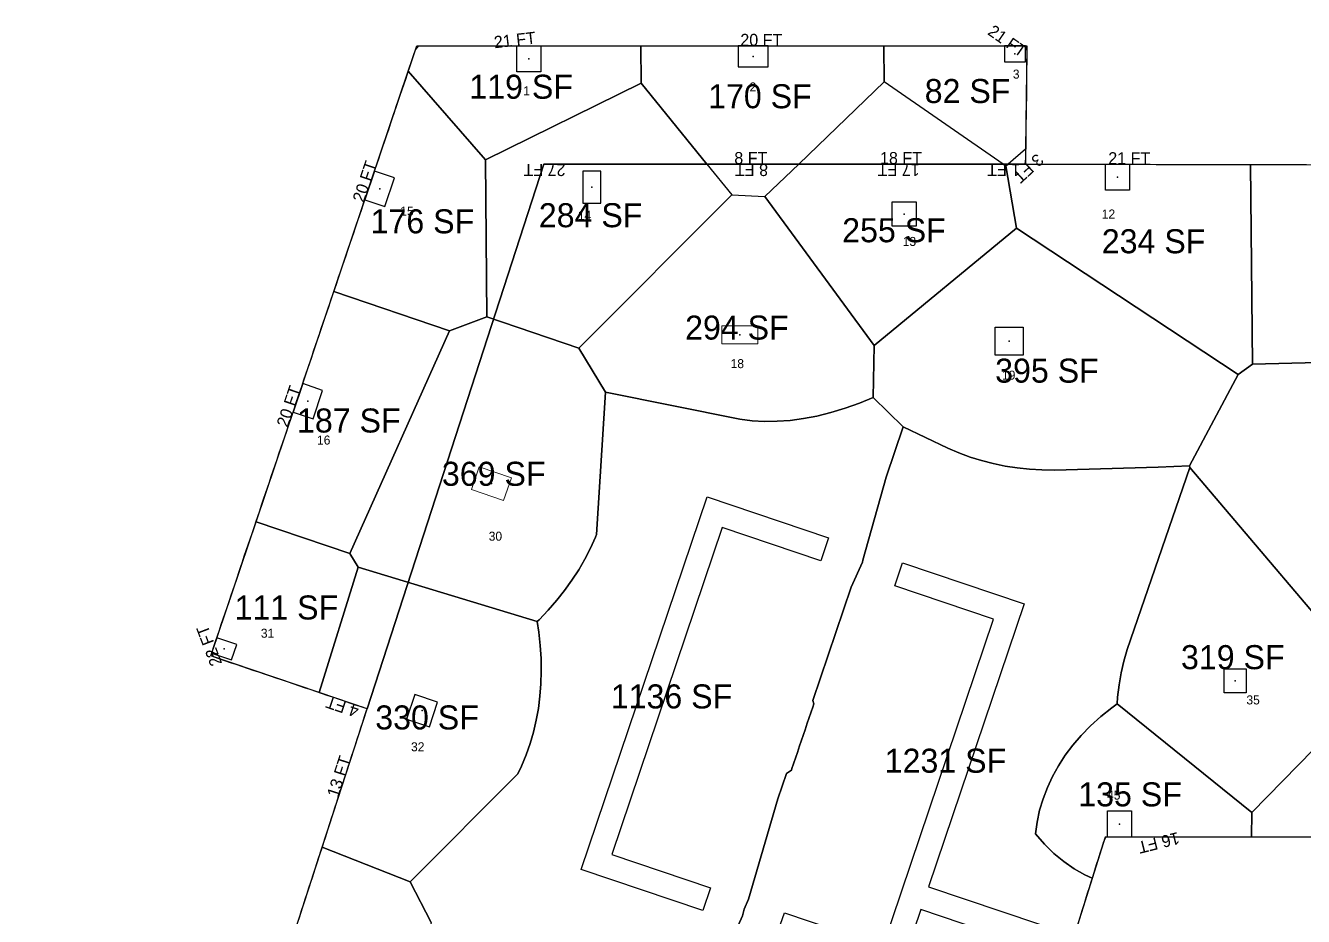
# Model space of a CAD drawing. Header units: metres. Extents: x 29 to 12657, y -13 to 49076.
# Drawn here: x 10637 to 11914, y 18847 to 19736 of the extents above; entities that cross this region are included whole.
import ezdxf
from ezdxf.enums import TextEntityAlignment as Align

# ---------------------------------------------------------------- set-up
doc = ezdxf.new("R2010")
doc.units = ezdxf.units.M
doc.layers.add('COL-IDEN', color=171, linetype='Continuous', lineweight=30)
doc.layers.add('COLS', color=52, linetype='Continuous', lineweight=20)
for name, color, linetype in [('FLOOR_6_AREA_LABELS', 3, 'Continuous'), ('FLOOR_6_BOUNDARY', 5, 'Continuous'), ('FLOOR_6_COLUMNS', 7, 'Continuous'), ('FLOOR_6_FASCADE_COLUMNS', 30, 'Continuous'), ('FLOOR_6_FASCADE_WALLS', 4, 'Continuous'), ('FLOOR_6_LARGE_TRIBUTARY', 6, 'Continuous'), ('FLOOR_6_TRIBUTARY_COL_0', 2, 'Continuous'), ('FLOOR_6_TRIBUTARY_COL_10', 2, 'Continuous'), ('FLOOR_6_TRIBUTARY_COL_11', 2, 'Continuous'), ('FLOOR_6_TRIBUTARY_COL_17', 2, 'Continuous'), ('FLOOR_6_TRIBUTARY_COL_20', 2, 'Continuous'), ('FLOOR_6_TRIBUTARY_COL_21', 2, 'Continuous'), ('FLOOR_6_TRIBUTARY_COL_26', 2, 'Continuous'), ('FLOOR_6_TRIBUTARY_COL_27', 2, 'Continuous'), ('FLOOR_6_TRIBUTARY_COL_28', 2, 'Continuous'), ('FLOOR_6_TRIBUTARY_COL_3', 2, 'Continuous'), ('FLOOR_6_TRIBUTARY_COL_33', 2, 'Continuous'), ('FLOOR_6_TRIBUTARY_COL_34', 2, 'Continuous'), ('FLOOR_6_TRIBUTARY_COL_35', 2, 'Continuous'), ('FLOOR_6_TRIBUTARY_COL_36', 2, 'Continuous'), ('FLOOR_6_TRIBUTARY_COL_4', 2, 'Continuous'), ('FLOOR_6_TRIBUTARY_COL_5', 2, 'Continuous'), ('FLOOR_6_TRIBUTARY_COL_6', 2, 'Continuous'), ('FLOOR_6_TRIBUTARY_COL_7', 2, 'Continuous'), ('FLOOR_6_TRIBUTARY_COL_8', 2, 'Continuous'), ('FLOOR_6_WALL_TRIBUTARY_41', 1, 'Continuous'), ('FLOOR_6_WALL_TRIBUTARY_42', 1, 'Continuous'), ('SLAB-BALCONY', 3, 'Continuous'), ('SLAB-RESIDENTIAL', 6, 'Continuous'), ('WALL', 4, 'Continuous')]:
    doc.layers.add(name, color=color, linetype=linetype)

msp = doc.modelspace()

# ---------------------------------------------------------------- linework, layer by layer
at = {"layer": 'COLS', "lineweight": 30}
for points in [[(11128.2, 19690.2), (11128.2, 19716.2), (11152.2, 19716.2), (11152.2, 19690.2)], [(11349.2, 19695.2), (11379.2, 19695.2), (11379.2, 19716.2), (11349.2, 19716.2)], [(11615.2, 19716.2), (11615.2, 19700.2), (11636.2, 19700.2), (11636.2, 19716.2)], [(11716.2, 19572.2), (11716.2, 19598.2), (11740.2, 19598.2), (11740.2, 19572.2)], [(10996.3, 19555.9), (11005.9, 19584.3), (10986, 19591.1), (10976.4, 19562.6)], [(11194.2, 19559.1), (11212.2, 19559.1), (11212.2, 19591.1), (11194.2, 19591.1)], [(11503.2, 19536.3), (11503.2, 19560.3), (11527.2, 19560.3), (11527.2, 19536.3)], [(11605.9, 19407.2), (11605.9, 19435.2), (11633.9, 19435.2), (11633.9, 19407.2)], [(10924.6, 19343.7), (10934.2, 19372.1), (10914.3, 19378.9), (10904.7, 19350.4)], [(10828.5, 19125), (10823.3, 19109.8), (10843.2, 19103.1), (10848.4, 19118.3)], [(11834.7, 19070.2), (11834.7, 19094.2), (11856.7, 19094.2), (11856.7, 19070.2)], [(11040.8, 19036.3), (11049.1, 19061), (11026.3, 19068.6), (11018, 19044)], [(11718.2, 18926.2), (11718.2, 18952.2), (11742.2, 18952.2), (11742.2, 18926.2)]]:
    msp.add_lwpolyline(points, close=True, dxfattribs=at)
at = {"layer": 'COLS'}
for points in [[(11332.9, 19418.6), (11368.9, 19418.6), (11368.9, 19436.6), (11332.9, 19436.6)], [(11115, 19262.3), (11122.7, 19285), (11090.5, 19295.9), (11082.8, 19273.2)]]:
    msp.add_lwpolyline(points, close=True, dxfattribs=at)
at = {"layer": 'FLOOR_6_BOUNDARY'}
msp.add_lwpolyline([(10978.6, 19054.2), (10822.4, 19107), (11028.3, 19716.2), (11637.7, 19716.2), (11636.2, 19598.2), (11155.2, 19598.2), (11636.2, 19598.2), (12634.3, 19596.3), (12634.2, 19052.2), (12520.2, 19052.2), (12519, 18926.2), (11715.8, 18926.2), (11439.9, 18048.5), (11439.9, 18000.5), (10637.5, 18003.6), (10978.6, 19054.2)], close=True, dxfattribs=at)
at = {"layer": 'FLOOR_6_COLUMNS'}
for p in [(11625.7, 19708.2), (11140.2, 19703.2), (11364.2, 19705.7), (11728.2, 19585.2), (10991.2, 19573.5), (11203.2, 19575.1), (11515.2, 19548.3), (11350.9, 19427.6), (11619.9, 19421.2), (10919.4, 19361.3), (11102.8, 19279.1), (10835.9, 19114), (11845.7, 19082.2), (11033.6, 19052.5), (11730.2, 18939.2)]:
    msp.add_point(p, dxfattribs=at)
at = {"layer": 'FLOOR_6_FASCADE_COLUMNS'}
for points in [[(11019.4, 19689.7), (11021.3, 19695.4), (11023.2, 19701.1), (11025.1, 19706.7), (11027.1, 19712.4), (11030.4, 19716.2), (11036.4, 19716.2), (11042.4, 19716.2), (11048.4, 19716.2), (11054.4, 19716.2), (11060.4, 19716.2), (11066.4, 19716.2), (11072.4, 19716.2), (11078.4, 19716.2), (11084.4, 19716.2), (11090.4, 19716.2), (11096.4, 19716.2), (11102.4, 19716.2), (11108.4, 19716.2), (11114.4, 19716.2), (11120.4, 19716.2), (11126.4, 19716.2), (11132.4, 19716.2), (11138.4, 19716.2), (11144.4, 19716.2), (11150.4, 19716.2), (11156.4, 19716.2), (11162.4, 19716.2), (11168.4, 19716.2), (11174.4, 19716.2), (11180.4, 19716.2), (11186.4, 19716.2), (11192.4, 19716.2), (11198.4, 19716.2), (11204.4, 19716.2), (11210.4, 19716.2), (11216.4, 19716.2), (11222.4, 19716.2), (11228.4, 19716.2), (11234.4, 19716.2), (11240.4, 19716.2), (11246.4, 19716.2), (11252.4, 19716.2)], [(11252.4, 19716.2), (11258.4, 19716.2), (11264.4, 19716.2), (11270.4, 19716.2), (11276.4, 19716.2), (11282.4, 19716.2), (11288.4, 19716.2), (11294.4, 19716.2), (11300.4, 19716.2), (11306.4, 19716.2), (11312.4, 19716.2), (11318.4, 19716.2), (11324.4, 19716.2), (11330.4, 19716.2), (11336.4, 19716.2), (11342.4, 19716.2), (11348.4, 19716.2), (11354.4, 19716.2), (11360.4, 19716.2), (11366.4, 19716.2), (11372.4, 19716.2), (11378.4, 19716.2), (11384.4, 19716.2), (11390.4, 19716.2), (11396.4, 19716.2), (11402.4, 19716.2), (11408.4, 19716.2), (11414.4, 19716.2), (11420.4, 19716.2), (11426.4, 19716.2), (11432.4, 19716.2), (11438.4, 19716.2), (11444.4, 19716.2), (11450.4, 19716.2), (11456.4, 19716.2), (11462.4, 19716.2), (11468.4, 19716.2), (11474.4, 19716.2), (11480.4, 19716.2), (11486.4, 19716.2), (11492.4, 19716.2)], [(11492.4, 19716.2), (11498.4, 19716.2), (11504.4, 19716.2), (11510.4, 19716.2), (11516.4, 19716.2), (11522.4, 19716.2), (11528.4, 19716.2), (11534.4, 19716.2), (11540.4, 19716.2), (11546.4, 19716.2), (11552.4, 19716.2), (11558.4, 19716.2), (11564.4, 19716.2), (11570.4, 19716.2), (11576.4, 19716.2), (11582.4, 19716.2), (11588.4, 19716.2), (11594.4, 19716.2), (11600.4, 19716.2), (11606.4, 19716.2), (11612.4, 19716.2), (11618.4, 19716.2), (11624.4, 19716.2), (11630.4, 19716.2), (11636.4, 19716.2), (11637.7, 19711.5), (11637.6, 19705.5), (11637.5, 19699.5), (11637.4, 19693.5), (11637.4, 19687.5), (11637.3, 19681.5), (11637.2, 19675.5), (11637.1, 19669.5), (11637.1, 19663.5), (11637, 19657.5), (11636.9, 19651.5), (11636.8, 19645.5), (11636.7, 19639.5), (11636.7, 19633.5), (11636.6, 19627.5), (11636.5, 19621.5), (11636.4, 19615.5)], [(10944.4, 19468), (10946.4, 19473.7), (10948.3, 19479.4), (10950.2, 19485.1), (10952.1, 19490.7), (10954, 19496.4), (10956, 19502.1), (10957.9, 19507.8), (10959.8, 19513.5), (10961.7, 19519.2), (10963.7, 19524.9), (10965.6, 19530.5), (10967.5, 19536.2), (10969.4, 19541.9), (10971.3, 19547.6), (10973.3, 19553.3), (10975.2, 19559), (10977.1, 19564.6), (10979, 19570.3), (10980.9, 19576), (10982.9, 19581.7), (10984.8, 19587.4), (10986.7, 19593.1), (10988.6, 19598.7), (10990.6, 19604.4), (10992.5, 19610.1), (10994.4, 19615.8), (10996.3, 19621.5), (10998.2, 19627.2), (11000.2, 19632.8), (11002.1, 19638.5), (11004, 19644.2), (11005.9, 19649.9), (11007.8, 19655.6), (11009.8, 19661.3), (11011.7, 19667), (11013.6, 19672.6), (11015.5, 19678.3), (11017.5, 19684), (11019.4, 19689.7)], [(11636.4, 19615.5), (11636.4, 19609.6), (11636.3, 19603.6), (11635.6, 19598.2), (11629.6, 19598.2), (11623.6, 19598.2), (11617.6, 19598.2)], [(11317.6, 19598.2), (11311.6, 19598.2), (11305.6, 19598.2), (11299.6, 19598.2), (11293.6, 19598.2), (11287.6, 19598.2), (11281.6, 19598.2), (11275.6, 19598.2), (11269.6, 19598.2), (11263.6, 19598.2), (11257.6, 19598.2), (11251.6, 19598.2), (11245.6, 19598.2), (11239.6, 19598.2), (11233.6, 19598.2), (11227.6, 19598.2), (11221.6, 19598.2), (11215.6, 19598.2), (11209.6, 19598.2), (11203.6, 19598.2), (11197.6, 19598.2), (11191.6, 19598.2), (11185.6, 19598.2), (11179.6, 19598.2), (11173.6, 19598.2), (11167.6, 19598.2), (11161.6, 19598.2), (11155.6, 19598.2), (11160.9, 19598.2), (11166.9, 19598.2), (11172.9, 19598.2), (11178.9, 19598.2), (11184.9, 19598.2), (11190.9, 19598.2), (11196.9, 19598.2), (11202.9, 19598.2), (11208.9, 19598.2), (11214.9, 19598.2), (11220.9, 19598.2), (11226.9, 19598.2), (11232.9, 19598.2), (11238.9, 19598.2), (11244.9, 19598.2), (11250.9, 19598.2), (11256.9, 19598.2), (11262.9, 19598.2), (11268.9, 19598.2), (11274.9, 19598.2), (11280.9, 19598.2), (11286.9, 19598.2), (11292.9, 19598.2), (11298.9, 19598.2), (11304.9, 19598.2), (11310.9, 19598.2), (11316.9, 19598.2)], [(11316.9, 19598.2), (11322.9, 19598.2), (11328.9, 19598.2), (11334.9, 19598.2), (11340.9, 19598.2), (11346.9, 19598.2), (11352.9, 19598.2), (11358.9, 19598.2), (11364.9, 19598.2), (11370.9, 19598.2), (11376.9, 19598.2), (11382.9, 19598.2), (11388.9, 19598.2), (11394.9, 19598.2), (11400.9, 19598.2), (11406.9, 19598.2)], [(11407.6, 19598.2), (11401.6, 19598.2), (11395.6, 19598.2), (11389.6, 19598.2), (11383.6, 19598.2), (11377.6, 19598.2), (11371.6, 19598.2), (11365.6, 19598.2), (11359.6, 19598.2), (11353.6, 19598.2), (11347.6, 19598.2), (11341.6, 19598.2), (11335.6, 19598.2), (11329.6, 19598.2), (11323.6, 19598.2), (11317.6, 19598.2)], [(11406.9, 19598.2), (11412.9, 19598.2), (11418.9, 19598.2), (11424.9, 19598.2), (11430.9, 19598.2), (11436.9, 19598.2), (11442.9, 19598.2), (11448.9, 19598.2), (11454.9, 19598.2), (11460.9, 19598.2), (11466.9, 19598.2), (11472.9, 19598.2), (11478.9, 19598.2), (11484.9, 19598.2), (11490.9, 19598.2), (11496.9, 19598.2), (11502.9, 19598.2), (11508.9, 19598.2), (11514.9, 19598.2), (11520.9, 19598.2), (11526.9, 19598.2), (11532.9, 19598.2), (11538.9, 19598.2), (11544.9, 19598.2), (11550.9, 19598.2), (11556.9, 19598.2), (11562.9, 19598.2), (11568.9, 19598.2), (11574.9, 19598.2), (11580.9, 19598.2), (11586.9, 19598.2), (11592.9, 19598.2), (11598.9, 19598.2), (11604.9, 19598.2), (11610.9, 19598.2), (11616.9, 19598.2)], [(11611.6, 19598.2), (11605.6, 19598.2), (11599.6, 19598.2), (11593.6, 19598.2), (11587.6, 19598.2), (11581.6, 19598.2), (11575.6, 19598.2), (11569.6, 19598.2), (11563.6, 19598.2), (11557.6, 19598.2), (11551.6, 19598.2), (11545.6, 19598.2), (11539.6, 19598.2), (11533.6, 19598.2), (11527.6, 19598.2), (11521.6, 19598.2), (11515.6, 19598.2), (11509.6, 19598.2), (11503.6, 19598.2), (11497.6, 19598.2), (11491.6, 19598.2), (11485.6, 19598.2), (11479.6, 19598.2), (11473.6, 19598.2), (11467.6, 19598.2), (11461.6, 19598.2), (11455.6, 19598.2), (11449.6, 19598.2), (11443.6, 19598.2), (11437.6, 19598.2), (11431.6, 19598.2), (11425.6, 19598.2), (11419.6, 19598.2), (11413.6, 19598.2), (11407.6, 19598.2)], [(11617.6, 19598.2), (11611.6, 19598.2)], [(11616.9, 19598.2), (11622.9, 19598.2), (11628.9, 19598.2), (11634.9, 19598.2), (11640.9, 19598.2), (11646.9, 19598.2), (11652.9, 19598.2), (11658.9, 19598.1), (11664.9, 19598.1), (11670.9, 19598.1), (11676.9, 19598.1), (11682.9, 19598.1), (11688.9, 19598.1), (11694.9, 19598.1), (11700.9, 19598.1), (11706.9, 19598.1), (11712.9, 19598), (11718.9, 19598), (11724.9, 19598), (11730.9, 19598), (11736.9, 19598), (11742.9, 19598), (11748.9, 19598), (11754.9, 19598), (11760.9, 19598), (11766.9, 19597.9), (11772.9, 19597.9), (11778.9, 19597.9), (11784.9, 19597.9), (11790.9, 19597.9), (11796.9, 19597.9), (11802.9, 19597.9), (11808.9, 19597.9), (11814.9, 19597.9), (11820.9, 19597.8), (11826.9, 19597.8), (11832.9, 19597.8), (11838.9, 19597.8), (11844.9, 19597.8), (11850.9, 19597.8), (11856.9, 19597.8), (11862.9, 19597.8)], [(11862.9, 19597.8), (11868.9, 19597.8), (11874.9, 19597.7), (11880.9, 19597.7), (11886.9, 19597.7), (11892.9, 19597.7), (11898.9, 19597.7), (11904.9, 19597.7), (11910.9, 19597.7), (11916.9, 19597.7)], [(10867.6, 19240.7), (10869.5, 19246.3), (10871.4, 19252), (10873.3, 19257.7), (10875.3, 19263.4), (10877.2, 19269.1), (10879.1, 19274.8), (10881, 19280.4), (10882.9, 19286.1), (10884.9, 19291.8), (10886.8, 19297.5), (10888.7, 19303.2), (10890.6, 19308.9), (10892.6, 19314.5), (10894.5, 19320.2), (10896.4, 19325.9), (10898.3, 19331.6), (10900.2, 19337.3), (10902.2, 19343), (10904.1, 19348.6), (10906, 19354.3), (10907.9, 19360), (10909.8, 19365.7), (10911.8, 19371.4), (10913.7, 19377.1), (10915.6, 19382.8), (10917.5, 19388.4), (10919.5, 19394.1), (10921.4, 19399.8), (10923.3, 19405.5), (10925.2, 19411.2), (10927.1, 19416.9), (10929.1, 19422.5), (10931, 19428.2), (10932.9, 19433.9), (10934.8, 19439.6), (10936.8, 19445.3), (10938.7, 19451), (10940.6, 19456.6), (10942.5, 19462.3), (10944.4, 19468)], [(10933.1, 19069.5), (10927.4, 19071.5), (10921.8, 19073.4), (10916.1, 19075.3), (10910.4, 19077.2), (10904.7, 19079.2), (10899, 19081.1), (10893.3, 19083), (10887.7, 19084.9), (10882, 19086.8), (10876.3, 19088.8), (10870.6, 19090.7), (10864.9, 19092.6), (10859.2, 19094.5), (10853.6, 19096.4), (10847.9, 19098.4), (10842.2, 19100.3), (10836.5, 19102.2), (10830.8, 19104.1), (10825.1, 19106.1), (10823.4, 19109.9), (10825.3, 19115.6), (10827.2, 19121.3), (10829.1, 19127), (10831.1, 19132.7), (10833, 19138.3), (10834.9, 19144), (10836.8, 19149.7), (10838.8, 19155.4), (10840.7, 19161.1), (10842.6, 19166.8), (10844.5, 19172.4), (10846.4, 19178.1), (10848.4, 19183.8), (10850.3, 19189.5), (10852.2, 19195.2), (10854.1, 19200.9), (10856, 19206.5), (10858, 19212.2), (10859.9, 19217.9), (10861.8, 19223.6), (10863.7, 19229.3), (10865.7, 19235), (10867.6, 19240.7)], [(10978.6, 19054.2), (10972.9, 19056.1), (10967.2, 19058), (10961.5, 19059.9), (10955.9, 19061.9), (10950.2, 19063.8), (10944.5, 19065.7), (10938.8, 19067.6), (10933.1, 19069.5)], [(10933.6, 18915.4), (10935.4, 18921.1), (10937.3, 18926.8), (10939.1, 18932.5), (10941, 18938.3), (10942.8, 18944), (10944.7, 18949.7), (10946.5, 18955.4), (10948.4, 18961.1), (10950.2, 18966.8), (10952.1, 18972.5), (10953.9, 18978.2), (10955.8, 18983.9), (10957.6, 18989.6), (10959.5, 18995.3), (10961.3, 19001), (10963.2, 19006.7), (10965.1, 19012.4), (10966.9, 19018.1), (10968.8, 19023.9), (10970.6, 19029.6), (10972.5, 19035.3), (10974.3, 19041), (10976.2, 19046.7), (10978, 19052.4), (10978.6, 19054.2)], [(11860.6, 18926.2), (11854.6, 18926.2), (11848.6, 18926.2), (11842.6, 18926.2), (11836.6, 18926.2), (11830.6, 18926.2), (11824.6, 18926.2), (11818.6, 18926.2), (11812.6, 18926.2), (11806.6, 18926.2), (11800.6, 18926.2), (11794.6, 18926.2), (11788.6, 18926.2), (11782.6, 18926.2), (11776.6, 18926.2), (11770.6, 18926.2), (11764.6, 18926.2), (11758.6, 18926.2), (11752.6, 18926.2), (11746.6, 18926.2), (11740.6, 18926.2), (11734.6, 18926.2), (11728.6, 18926.2), (11722.6, 18926.2), (11716.6, 18926.2), (11714.2, 18921.3), (11712.4, 18915.6), (11710.6, 18909.8), (11708.8, 18904.1), (11707, 18898.4), (11705.2, 18892.7), (11703.4, 18886.9)], [(11914.6, 18926.2), (11908.6, 18926.2), (11902.6, 18926.2), (11896.6, 18926.2), (11890.6, 18926.2), (11884.6, 18926.2), (11878.6, 18926.2), (11872.6, 18926.2), (11866.6, 18926.2), (11860.6, 18926.2)], [(10909.5, 18841.2), (10911.3, 18846.9), (10913.2, 18852.7), (10915, 18858.4), (10916.9, 18864.1), (10918.7, 18869.8), (10920.6, 18875.5), (10922.4, 18881.2), (10924.3, 18886.9), (10926.1, 18892.6), (10928, 18898.3), (10929.8, 18904), (10931.7, 18909.7), (10933.6, 18915.4)]]:
    msp.add_lwpolyline(points, dxfattribs=at)
at = {"layer": 'FLOOR_6_FASCADE_WALLS'}
msp.add_lwpolyline([(11703.4, 18886.9), (11701.6, 18881.2), (11699.8, 18875.5), (11698, 18869.8), (11696.2, 18864), (11694.4, 18858.3), (11692.6, 18852.6), (11690.8, 18846.9)], dxfattribs=at)
at = {"layer": 'FLOOR_6_LARGE_TRIBUTARY'}
for points in [[(11252.5, 19678.9), (11097, 19602.4), (11019.8, 19691), (11028.3, 19716.2), (11252.1, 19716.2), (11252.5, 19678.9)], [(11495.2, 19680.2), (11409.7, 19598.2), (11318, 19598.2), (11252.5, 19678.9), (11252.1, 19716.2), (11494.9, 19716.2), (11495.2, 19680.2)], [(11618.8, 19598.2), (11613.9, 19598.2), (11495.2, 19680.2), (11494.9, 19716.2), (11637.7, 19716.2), (11636.4, 19612.9), (11618.8, 19598.2)], [(11097, 19602.4), (11098.2, 19445.7), (11061.1, 19431.6), (10945.4, 19470.8), (11019.8, 19691), (11097, 19602.4)], [(11097, 19602.4), (11252.5, 19678.9), (11318, 19598.2), (11155.2, 19598.2), (11318, 19598.2), (11343, 19567.3), (11190.2, 19414.4), (11098.2, 19445.7), (11097, 19602.4)], [(11375.8, 19565.7), (11409.7, 19598.2), (11613.9, 19598.2), (11616.6, 19596.3), (11627.4, 19534), (11485.2, 19416.9), (11375.8, 19565.7)], [(11616.6, 19596.3), (11618.8, 19598.2), (11636.2, 19598.2), (11861.1, 19597.8), (11863, 19398.5), (11848.7, 19387.9), (11627.4, 19534), (11616.6, 19596.3)], [(12125.5, 19404.9), (11863, 19398.5), (11861.1, 19597.8), (12127.3, 19597.3), (12125.5, 19404.9)], [(11216.6, 19370.4), (11190.2, 19414.4), (11343, 19567.3), (11375.8, 19565.7), (11485.2, 19416.9), (11484, 19365), (11470.4, 19359.5), (11456, 19354.4), (11441.9, 19350.1), (11428, 19346.6), (11414.5, 19344), (11401.2, 19342.2), (11388.2, 19341.3), (11375.5, 19341.2), (11363.1, 19341.9), (11350.9, 19343.4), (11216.6, 19370.4)], [(11485.2, 19416.9), (11627.4, 19534), (11848.7, 19387.9), (11800, 19297), (11768.7, 19295.4), (11665.2, 19292.5), (11652.6, 19292.7), (11640.2, 19293.4), (11627.9, 19294.8), (11615.9, 19296.6), (11604.1, 19299.1), (11592.4, 19302.1), (11581, 19305.6), (11569.7, 19309.7), (11558.6, 19314.4), (11514.1, 19335.8), (11484, 19365), (11485.2, 19416.9)], [(11061.1, 19431.6), (10961.4, 19209.3), (10867.7, 19241), (10945.4, 19470.8), (11061.1, 19431.6)], [(10961.4, 19209.3), (11061.1, 19431.6), (11098.2, 19445.7), (11190.2, 19414.4), (11216.6, 19370.4), (11207.9, 19228.3), (11206.7, 19225.5), (11201.7, 19214.5), (11196.2, 19203.7), (11190, 19193.1), (11183.2, 19182.7), (11175.9, 19172.5), (11168, 19162.6), (11159.5, 19152.8), (11150.4, 19143.2), (11148.4, 19141.3), (10969.8, 19195.8), (10961.4, 19209.3)], [(11800, 19297), (11848.7, 19387.9), (11863, 19398.5), (12125.5, 19404.9), (12128.4, 19402.9), (12119.4, 19072.4), (11985.9, 19076.7), (11800.3, 19295.3), (11800, 19297)], [(11729.8, 19078.2), (11731.9, 19090.2), (11734.5, 19101.9), (11737.8, 19113.5), (11800.3, 19295.3), (11985.9, 19076.7), (11862.3, 18950.6), (11727.8, 19059.2), (11728.3, 19066), (11729.8, 19078.2)], [(10961.4, 19209.3), (10969.8, 19195.8), (10930.7, 19070.4), (10822.4, 19107), (10867.7, 19241), (10961.4, 19209.3)], [(10969.8, 19195.8), (11148.4, 19141.3), (11150.1, 19130.6), (11151.5, 19117.5), (11152.4, 19104.5), (11152.6, 19091.7), (11152.3, 19079.2), (11151.3, 19066.8), (11149.8, 19054.7), (11147.6, 19042.8), (11144.9, 19031), (11141.5, 19019.5), (11137.5, 19008.2), (11132.9, 18997.1), (11129.2, 18989.3), (11021.5, 18881.4), (10933.8, 18916.1), (10978.6, 19054.2), (10930.7, 19070.4), (10969.8, 19195.8)], [(11862.3, 18950.6), (11985.9, 19076.7), (12119.4, 19072.4), (12124, 19068.3), (12125.3, 18926.2), (11862.1, 18926.2), (11862.3, 18950.6)], [(11647.9, 18941.2), (11650.4, 18953), (11653.8, 18964.5), (11658.1, 18975.8), (11663.1, 18986.7), (11669.1, 18997.4), (11675.9, 19007.8), (11683.5, 19017.8), (11692, 19027.6), (11701.3, 19037.2), (11711.5, 19046.4), (11722.5, 19055.3), (11727.8, 19059.2), (11862.3, 18950.6), (11862.1, 18926.2), (11715.8, 18926.2), (11702.9, 18885.2), (11695.5, 18888.5), (11684.8, 18894.4), (11674.6, 18901.6), (11664.7, 18909.8), (11655.2, 18919.2), (11646.3, 18929.5), (11647.9, 18941.2)], [(11021.5, 18881.4), (11042.6, 18841), (11024, 18740.7), (11022.1, 18731.9), (11018.9, 18720.3), (11015.1, 18708.9), (11010.7, 18697.7), (11009, 18693.9), (11004.2, 18692), (10989.9, 18687.3), (10976, 18683.7), (10962.5, 18681.1), (10949.3, 18679.6), (10936.5, 18679.1), (10924, 18679.6), (10911.8, 18681.2), (10900.1, 18683.8), (10888.6, 18687.5), (10863.1, 18698.4), (10933.8, 18916.1), (11021.5, 18881.4)]]:
    msp.add_lwpolyline(points, close=True, dxfattribs=at)
for points in [[(11042.6, 18841), (11021.5, 18881.4), (11129.2, 18989.3), (11132.9, 18997.1), (11137.5, 19008.2), (11141.5, 19019.5), (11144.9, 19031), (11147.6, 19042.8), (11149.8, 19054.7), (11151.3, 19066.8), (11152.3, 19079.2), (11152.6, 19091.7), (11152.4, 19104.5), (11151.5, 19117.5), (11150.1, 19130.6), (11148.4, 19141.3), (11150.4, 19143.2), (11159.5, 19152.8), (11168, 19162.6), (11175.9, 19172.5), (11183.2, 19182.7), (11190, 19193.1), (11196.2, 19203.7), (11201.7, 19214.5), (11206.7, 19225.5), (11207.9, 19228.3), (11216.6, 19370.4), (11350.9, 19343.4), (11363.1, 19341.9), (11375.5, 19341.2), (11388.2, 19341.3), (11401.2, 19342.2), (11414.5, 19344), (11428, 19346.6), (11441.9, 19350.1), (11456, 19354.4), (11470.4, 19359.5), (11484, 19365), (11514.1, 19335.8), (11497.1, 19285.6), (11473.8, 19202.7), (11473.5, 19200.7), (11462, 19175.6), (11423.8, 19062.4), (11424.8, 19059.3), (11423.8, 19056), (11422.1, 19051.3), (11419.9, 19044.6), (11418.2, 19040), (11416.1, 19033.3), (11414.4, 19028.6), (11412.3, 19021.9), (11410.6, 19017.2), (11408.4, 19010.5), (11406.7, 19005.9), (11404.6, 18999.2), (11402.9, 18994.5), (11402.4, 18992.9), (11397.5, 18989.5), (11389, 18964.3), (11359.7, 18864.2), (11355.3, 18854.3), (11353.5, 18847.5), (11346.2, 18831.1)], [(11346.2, 18831.1), (11353.5, 18847.5), (11355.3, 18854.3), (11359.7, 18864.2), (11389, 18964.3), (11397.5, 18989.5), (11402.4, 18992.9), (11402.9, 18994.5), (11404.6, 18999.2), (11406.7, 19005.9), (11408.4, 19010.5), (11410.6, 19017.2), (11412.3, 19021.9), (11414.4, 19028.6), (11416.1, 19033.3), (11418.2, 19040), (11419.9, 19044.6), (11422.1, 19051.3), (11423.8, 19056), (11424.8, 19059.3), (11423.8, 19062.4), (11462, 19175.6), (11473.5, 19200.7), (11473.8, 19202.7), (11497.1, 19285.6), (11514.1, 19335.8), (11558.6, 19314.4), (11569.7, 19309.7), (11581, 19305.6), (11592.4, 19302.1), (11604.1, 19299.1), (11615.9, 19296.6), (11627.9, 19294.8), (11640.2, 19293.4), (11652.6, 19292.7), (11665.2, 19292.5), (11768.7, 19295.4), (11800, 19297), (11800.3, 19295.3), (11737.8, 19113.5), (11734.5, 19101.9), (11731.9, 19090.2), (11729.8, 19078.2), (11728.3, 19066), (11727.8, 19059.2), (11722.5, 19055.3), (11711.5, 19046.4), (11701.3, 19037.2), (11692, 19027.6), (11683.5, 19017.8), (11675.9, 19007.8), (11669.1, 18997.4), (11663.1, 18986.7), (11658.1, 18975.8), (11653.8, 18964.5), (11650.4, 18953), (11647.9, 18941.2), (11646.3, 18929.5), (11655.2, 18919.2), (11664.7, 18909.8), (11674.6, 18901.6), (11684.8, 18894.4), (11695.5, 18888.5), (11702.9, 18885.2), (11683.9, 18824.7)]]:
    msp.add_lwpolyline(points, dxfattribs=at)
at = {"layer": 'FLOOR_6_TRIBUTARY_COL_0'}
msp.add_lwpolyline([(11800, 19297), (11848.7, 19387.9), (11863, 19398.5), (12125.5, 19404.9), (12128.4, 19402.9), (12119.4, 19072.4), (11985.9, 19076.7), (11800.3, 19295.3), (11800, 19297)], close=True, dxfattribs=at)
at = {"layer": 'FLOOR_6_TRIBUTARY_COL_10'}
msp.add_lwpolyline([(10961.4, 19209.3), (11061.1, 19431.6), (11098.2, 19445.7), (11190.2, 19414.4), (11216.6, 19370.4), (11207.9, 19228.3), (11206.7, 19225.5), (11201.7, 19214.5), (11196.2, 19203.7), (11190, 19193.1), (11183.2, 19182.7), (11175.9, 19172.5), (11168, 19162.6), (11159.5, 19152.8), (11150.4, 19143.2), (11148.4, 19141.3), (10969.8, 19195.8), (10961.4, 19209.3)], close=True, dxfattribs=at)
at = {"layer": 'FLOOR_6_TRIBUTARY_COL_11'}
msp.add_lwpolyline([(11216.6, 19370.4), (11190.2, 19414.4), (11343, 19567.3), (11375.8, 19565.7), (11485.2, 19416.9), (11484, 19365), (11470.4, 19359.5), (11456, 19354.4), (11441.9, 19350.1), (11428, 19346.6), (11414.5, 19344), (11401.2, 19342.2), (11388.2, 19341.3), (11375.5, 19341.2), (11363.1, 19341.9), (11350.9, 19343.4), (11216.6, 19370.4)], close=True, dxfattribs=at)
at = {"layer": 'FLOOR_6_TRIBUTARY_COL_17'}
msp.add_lwpolyline([(11021.5, 18881.4), (11042.6, 18841), (11024, 18740.7), (11022.1, 18731.9), (11018.9, 18720.3), (11015.1, 18708.9), (11010.7, 18697.7), (11009, 18693.9), (11004.2, 18692), (10989.9, 18687.3), (10976, 18683.7), (10962.5, 18681.1), (10949.3, 18679.6), (10936.5, 18679.1), (10924, 18679.6), (10911.8, 18681.2), (10900.1, 18683.8), (10888.6, 18687.5), (10863.1, 18698.4), (10933.8, 18916.1), (11021.5, 18881.4)], close=True, dxfattribs=at)
at = {"layer": 'FLOOR_6_TRIBUTARY_COL_20'}
msp.add_lwpolyline([(10969.8, 19195.8), (11148.4, 19141.3), (11150.1, 19130.6), (11151.5, 19117.5), (11152.4, 19104.5), (11152.6, 19091.7), (11152.3, 19079.2), (11151.3, 19066.8), (11149.8, 19054.7), (11147.6, 19042.8), (11144.9, 19031), (11141.5, 19019.5), (11137.5, 19008.2), (11132.9, 18997.1), (11129.2, 18989.3), (11021.5, 18881.4), (10933.8, 18916.1), (10978.6, 19054.2), (10930.7, 19070.4), (10969.8, 19195.8)], close=True, dxfattribs=at)
at = {"layer": 'FLOOR_6_TRIBUTARY_COL_21'}
msp.add_lwpolyline([(11252.5, 19678.9), (11097, 19602.4), (11019.8, 19691), (11028.3, 19716.2), (11252.1, 19716.2), (11252.5, 19678.9)], close=True, dxfattribs=at)
at = {"layer": 'FLOOR_6_TRIBUTARY_COL_26'}
msp.add_lwpolyline([(11097, 19602.4), (11252.5, 19678.9), (11318, 19598.2), (11155.2, 19598.2), (11318, 19598.2), (11343, 19567.3), (11190.2, 19414.4), (11098.2, 19445.7), (11097, 19602.4)], close=True, dxfattribs=at)
at = {"layer": 'FLOOR_6_TRIBUTARY_COL_27'}
msp.add_lwpolyline([(11485.2, 19416.9), (11627.4, 19534), (11848.7, 19387.9), (11800, 19297), (11768.7, 19295.4), (11665.2, 19292.5), (11652.6, 19292.7), (11640.2, 19293.4), (11627.9, 19294.8), (11615.9, 19296.6), (11604.1, 19299.1), (11592.4, 19302.1), (11581, 19305.6), (11569.7, 19309.7), (11558.6, 19314.4), (11514.1, 19335.8), (11484, 19365), (11485.2, 19416.9)], close=True, dxfattribs=at)
at = {"layer": 'FLOOR_6_TRIBUTARY_COL_28'}
msp.add_lwpolyline([(11862.3, 18950.6), (11985.9, 19076.7), (12119.4, 19072.4), (12124, 19068.3), (12125.3, 18926.2), (11862.1, 18926.2), (11862.3, 18950.6)], close=True, dxfattribs=at)
at = {"layer": 'FLOOR_6_TRIBUTARY_COL_3'}
msp.add_lwpolyline([(10961.4, 19209.3), (10969.8, 19195.8), (10930.7, 19070.4), (10822.4, 19107), (10867.7, 19241), (10961.4, 19209.3)], close=True, dxfattribs=at)
at = {"layer": 'FLOOR_6_TRIBUTARY_COL_33'}
msp.add_lwpolyline([(11616.6, 19596.3), (11618.8, 19598.2), (11636.2, 19598.2), (11861.1, 19597.8), (11863, 19398.5), (11848.7, 19387.9), (11627.4, 19534), (11616.6, 19596.3)], close=True, dxfattribs=at)
at = {"layer": 'FLOOR_6_TRIBUTARY_COL_34'}
msp.add_lwpolyline([(11647.9, 18941.2), (11650.4, 18953), (11653.8, 18964.5), (11658.1, 18975.8), (11663.1, 18986.7), (11669.1, 18997.4), (11675.9, 19007.8), (11683.5, 19017.8), (11692, 19027.6), (11701.3, 19037.2), (11711.5, 19046.4), (11722.5, 19055.3), (11727.8, 19059.2), (11862.3, 18950.6), (11862.1, 18926.2), (11715.8, 18926.2), (11702.9, 18885.2), (11695.5, 18888.5), (11684.8, 18894.4), (11674.6, 18901.6), (11664.7, 18909.8), (11655.2, 18919.2), (11646.3, 18929.5), (11647.9, 18941.2)], close=True, dxfattribs=at)
at = {"layer": 'FLOOR_6_TRIBUTARY_COL_35'}
msp.add_lwpolyline([(11375.8, 19565.7), (11409.7, 19598.2), (11613.9, 19598.2), (11616.6, 19596.3), (11627.4, 19534), (11485.2, 19416.9), (11375.8, 19565.7)], close=True, dxfattribs=at)
at = {"layer": 'FLOOR_6_TRIBUTARY_COL_36'}
msp.add_lwpolyline([(11729.8, 19078.2), (11731.9, 19090.2), (11734.5, 19101.9), (11737.8, 19113.5), (11800.3, 19295.3), (11985.9, 19076.7), (11862.3, 18950.6), (11727.8, 19059.2), (11728.3, 19066), (11729.8, 19078.2)], close=True, dxfattribs=at)
at = {"layer": 'FLOOR_6_TRIBUTARY_COL_4'}
msp.add_lwpolyline([(11061.1, 19431.6), (10961.4, 19209.3), (10867.7, 19241), (10945.4, 19470.8), (11061.1, 19431.6)], close=True, dxfattribs=at)
at = {"layer": 'FLOOR_6_TRIBUTARY_COL_5'}
msp.add_lwpolyline([(11097, 19602.4), (11098.2, 19445.7), (11061.1, 19431.6), (10945.4, 19470.8), (11019.8, 19691), (11097, 19602.4)], close=True, dxfattribs=at)
at = {"layer": 'FLOOR_6_TRIBUTARY_COL_6'}
msp.add_lwpolyline([(11495.2, 19680.2), (11409.7, 19598.2), (11318, 19598.2), (11252.5, 19678.9), (11252.1, 19716.2), (11494.9, 19716.2), (11495.2, 19680.2)], close=True, dxfattribs=at)
at = {"layer": 'FLOOR_6_TRIBUTARY_COL_7'}
msp.add_lwpolyline([(11618.8, 19598.2), (11613.9, 19598.2), (11495.2, 19680.2), (11494.9, 19716.2), (11637.7, 19716.2), (11636.4, 19612.9), (11618.8, 19598.2)], close=True, dxfattribs=at)
at = {"layer": 'FLOOR_6_TRIBUTARY_COL_8'}
msp.add_lwpolyline([(12125.5, 19404.9), (11863, 19398.5), (11861.1, 19597.8), (12127.3, 19597.3), (12125.5, 19404.9)], close=True, dxfattribs=at)
at = {"layer": 'FLOOR_6_WALL_TRIBUTARY_41'}
msp.add_lwpolyline([(11346.2, 18831.1), (11353.5, 18847.5), (11355.3, 18854.3), (11359.7, 18864.2), (11389, 18964.3), (11397.5, 18989.5), (11402.4, 18992.9), (11402.9, 18994.5), (11404.6, 18999.2), (11406.7, 19005.9), (11408.4, 19010.5), (11410.6, 19017.2), (11412.3, 19021.9), (11414.4, 19028.6), (11416.1, 19033.3), (11418.2, 19040), (11419.9, 19044.6), (11422.1, 19051.3), (11423.8, 19056), (11424.8, 19059.3), (11423.8, 19062.4), (11462, 19175.6), (11473.5, 19200.7), (11473.8, 19202.7), (11497.1, 19285.6), (11514.1, 19335.8), (11558.6, 19314.4), (11569.7, 19309.7), (11581, 19305.6), (11592.4, 19302.1), (11604.1, 19299.1), (11615.9, 19296.6), (11627.9, 19294.8), (11640.2, 19293.4), (11652.6, 19292.7), (11665.2, 19292.5), (11768.7, 19295.4), (11800, 19297), (11800.3, 19295.3), (11737.8, 19113.5), (11734.5, 19101.9), (11731.9, 19090.2), (11729.8, 19078.2), (11728.3, 19066), (11727.8, 19059.2), (11722.5, 19055.3), (11711.5, 19046.4), (11701.3, 19037.2), (11692, 19027.6), (11683.5, 19017.8), (11675.9, 19007.8), (11669.1, 18997.4), (11663.1, 18986.7), (11658.1, 18975.8), (11653.8, 18964.5), (11650.4, 18953), (11647.9, 18941.2), (11646.3, 18929.5), (11655.2, 18919.2), (11664.7, 18909.8), (11674.6, 18901.6), (11684.8, 18894.4), (11695.5, 18888.5), (11702.9, 18885.2), (11683.9, 18824.7)], dxfattribs=at)
at = {"layer": 'FLOOR_6_WALL_TRIBUTARY_42'}
msp.add_lwpolyline([(11042.6, 18841), (11021.5, 18881.4), (11129.2, 18989.3), (11132.9, 18997.1), (11137.5, 19008.2), (11141.5, 19019.5), (11144.9, 19031), (11147.6, 19042.8), (11149.8, 19054.7), (11151.3, 19066.8), (11152.3, 19079.2), (11152.6, 19091.7), (11152.4, 19104.5), (11151.5, 19117.5), (11150.1, 19130.6), (11148.4, 19141.3), (11150.4, 19143.2), (11159.5, 19152.8), (11168, 19162.6), (11175.9, 19172.5), (11183.2, 19182.7), (11190, 19193.1), (11196.2, 19203.7), (11201.7, 19214.5), (11206.7, 19225.5), (11207.9, 19228.3), (11216.6, 19370.4), (11350.9, 19343.4), (11363.1, 19341.9), (11375.5, 19341.2), (11388.2, 19341.3), (11401.2, 19342.2), (11414.5, 19344), (11428, 19346.6), (11441.9, 19350.1), (11456, 19354.4), (11470.4, 19359.5), (11484, 19365), (11514.1, 19335.8), (11497.1, 19285.6), (11473.8, 19202.7), (11473.5, 19200.7), (11462, 19175.6), (11423.8, 19062.4), (11424.8, 19059.3), (11423.8, 19056), (11422.1, 19051.3), (11419.9, 19044.6), (11418.2, 19040), (11416.1, 19033.3), (11414.4, 19028.6), (11412.3, 19021.9), (11410.6, 19017.2), (11408.4, 19010.5), (11406.7, 19005.9), (11404.6, 18999.2), (11402.9, 18994.5), (11402.4, 18992.9), (11397.5, 18989.5), (11389, 18964.3), (11359.7, 18864.2), (11355.3, 18854.3), (11353.5, 18847.5), (11346.2, 18831.1)], dxfattribs=at)
at = {"layer": 'SLAB-BALCONY'}
msp.add_lwpolyline([(10978.6, 19054.2), (10822.4, 19107), (11028.3, 19716.2), (11637.7, 19716.2), (11636.2, 19598.2), (11155.2, 19598.2)], close=True, dxfattribs=at)
at = {"layer": 'SLAB-RESIDENTIAL'}
msp.add_lwpolyline([(10637.5, 18003.6), (10978.6, 19054.2), (11155.2, 19598.2), (11636.2, 19598.2), (12634.3, 19596.3), (12634.2, 19052.2), (12520.2, 19052.2), (12519, 18926.2), (11715.8, 18926.2), (11439.9, 18048.5), (11439.9, 18000.5)], close=True, dxfattribs=at)
at = {"layer": 'WALL'}
for points in [[(11318.4, 19265.8), (11439.6, 19224.8), (11431.9, 19202.1), (11333.4, 19235.4), (11223, 18908.8), (11321.5, 18875.5), (11313.9, 18852.8), (11192.6, 18893.8)], [(11513.5, 19199.9), (11634.8, 19158.9), (11539.4, 18876.6), (11686, 18827.1), (11678.3, 18804.3), (11531.7, 18853.9), (11509, 18786.8), (11387.7, 18827.8), (11395.4, 18850.5), (11494, 18817.2), (11604.4, 19143.8), (11505.8, 19177.1)]]:
    msp.add_lwpolyline(points, close=True, dxfattribs=at)

# ---------------------------------------------------------------- texts
at = {"layer": 'COL-IDEN', "char_height": 9, "attachment_point": 1}
for s, insert, width in [('3', (11623.6, 19692.5), 8.484), ('1', (11134.5, 19675.8), 8.484), ('2', (11360.6, 19679.7), 8.484), ('15', (11011.8, 19555.7), 16.968), ('14', (11189.1, 19551.5), 16.968), ('12', (11712.4, 19552.8), 16.968), ('13', (11513.6, 19525.4), 16.968), ('18', (11341.7, 19403.4), 16.968), ('19', (11612.8, 19391.9), 16.968), ('16', (10928.6, 19327.1), 16.968), ('30', (11100.1, 19231.1), 16.968), ('31', (10872.5, 19134.2), 16.968), ('35', (11856.9, 19067.6), 16.968), ('32', (11022.5, 19020.8), 16.968), ('45', (11717.7, 18972.6), 16.968)]:
    msp.add_mtext(s, dxfattribs=dict(at, insert=insert, width=width))
at = {"layer": 'FLOOR_6_AREA_LABELS'}
for s, p in [('119 SF', (11132.5, 19675.4)), ('82 SF', (11578.4, 19671.1)), ('170 SF', (11371, 19665.9)), ('284 SF', (11201.9, 19547.1)), ('176 SF', (11033.9, 19541)), ('255 SF', (11504.9, 19532.1)), ('234 SF', (11764.2, 19521.1)), ('294 SF', (11348, 19434.9)), ('395 SF', (11657.7, 19391.9)), ('187 SF', (10960.4, 19342.1)), ('369 SF', (11105.1, 19288.9)), ('111 SF', (10898, 19155.4)), ('319 SF', (11843.3, 19105.8)), ('1136 SF', (11282.7, 19066.6)), ('330 SF', (11038.5, 19045.6)), ('1231 SF', (11556.3, 19002.4)), ('135 SF', (11740.7, 18968.8))]:
    msp.add_text(s, height=24, dxfattribs=at).set_placement(p, align=Align.MIDDLE_CENTER)
at = {"layer": 'FLOOR_6_FASCADE_COLUMNS'}
for s, rotation, p in [('21 FT', -34.9337, (11618.2, 19721.1)), ('21 FT', 6.4877, (11126.2, 19722.1)), ('3 FT', -137.3457, (11639.4, 19593.8)), ('21 FT', -0.0978, (11739.9, 19604)), ('20 FT', 71.3214, (10976.2, 19580.8)), ('27 FT', -180, (11155.9, 19592.2)), ('8 FT', 180, (11362.6, 19592.2)), ('17 FT', 180, (11509.6, 19592.2)), ('1 FT', 180, (11614.6, 19592.2)), ('20 FT', 71.3214, (10900.3, 19356.3)), ('22 FT', 110.9631, (10820.9, 19117.1)), ('4 FT', 161.3214, (10953.9, 19056.2)), ('13 FT', 72.0116, (10950.4, 18986.7)), ('16 FT', -165.9854, (11769.4, 18920.4))]:
    msp.add_text(s, height=12, rotation=rotation, dxfattribs=at).set_placement(p, align=Align.MIDDLE_CENTER)
for s, p in [('20 FT', (11372.4, 19722.2)), ('8 FT', (11361.9, 19604.2)), ('18 FT', (11511.9, 19604.2))]:
    msp.add_text(s, height=12, dxfattribs=at).set_placement(p, align=Align.MIDDLE_CENTER)

doc.saveas('drawing.dxf')
